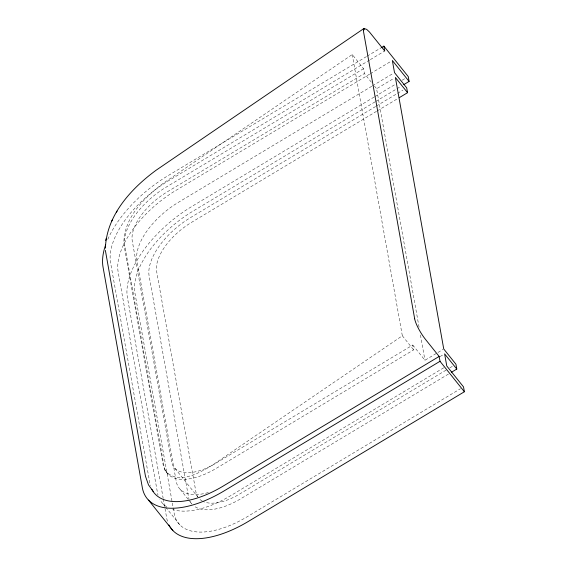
<?xml version="1.0" encoding="UTF-8"?>
<svg xmlns="http://www.w3.org/2000/svg" width="567" height="567" viewBox="0 0 567 567"><rect width="100%" height="100%" fill="white"/><g stroke="black" fill="none" stroke-linecap="round" stroke-linejoin="round"><path stroke-width="0.43" stroke-dasharray="2.83 2.13" d="M371.293 82.123L364.404 73.512L363.539 68.664L352.235 54.545L163.282 183.261C144.039 197.798 123.018 218.557 123.904 244.476L163.197 465.075L164.806 469.859L168.016 474.125M352.235 54.545L402.329 335.77L213.376 464.479C200.435 472.63 176.861 486.139 164.806 469.859M366.438 56.587L167.86 175.777A87.729 43.716 -38.7 0 0 107.191 240.777M367.196 56.133L380.84 47.94M369.578 60.074L168.725 180.632A78.735 39.229 -38.7 0 0 110.544 262.535L149.837 483.127A78.735 39.229 -38.7 0 0 150.397 485.55M370.329 59.62L384.731 50.973M363.539 68.664L166.315 187.046A56.239 28.024 -38.7 0 0 124.754 245.546L164.047 466.138A56.239 28.024 -38.7 0 0 216.41 468.271L413.634 349.889L412.769 345.041L215.545 463.416A47.238 23.538 -38.7 0 1 171.56 461.63L132.267 241.039A47.238 23.538 -38.7 0 1 167.18 191.894L364.404 73.512M369.613 74.135L176.344 190.143A78.735 39.229 -38.7 0 0 118.163 272.047L157.456 492.638A78.735 39.229 -38.7 0 0 158.016 495.069M370.371 73.682L391.591 60.945M371.775 86.262L178.499 202.27A56.239 28.024 -38.7 0 0 136.945 260.777L176.238 481.369A56.239 28.024 -38.7 0 0 209.025 492.34M372.533 85.808L393.753 73.072M419.063 327.194L376.594 88.743L393.874 78.366M374.135 97.049L192.234 206.232A87.729 43.716 -38.7 0 0 127.405 297.498L163.126 498.032M374.893 96.596L395.362 84.313M402.18 80.216L405.214 78.395M375 101.897L193.099 211.08A78.735 39.229 -38.7 0 0 134.918 292.983L174.211 513.574A78.735 39.229 -38.7 0 0 247.517 516.558L460.489 388.721M375.758 101.443L396.227 89.161M396.978 88.707L400.77 86.432M375.623 106.497L190.689 217.501A56.239 28.024 -38.7 0 0 149.128 276.001L188.428 496.593A56.239 28.024 -38.7 0 0 188.995 498.882M376.382 106.043L396.843 93.761M397.602 93.3L402.91 90.118M376.488 111.345L191.554 222.349A47.238 23.538 -38.7 0 0 156.648 271.494L195.941 492.085A47.238 23.538 -38.7 0 0 197.876 497.068M377.246 110.891L397.708 98.608M412.769 345.041L424.959 360.265L442.99 349.442M440.056 356.572L443.848 354.297M443.734 367.785L230.755 495.622A78.735 39.229 -38.7 0 1 172.737 509.57M446.073 370.131L239.919 493.871A47.238 23.538 -38.7 0 1 203 501.419M449.865 367.855L452.898 366.034M448.454 374.071L240.784 498.726A56.239 28.024 -38.7 0 1 194.063 506.048M374.468 86.092L376.594 88.743M402.329 335.77L413.634 349.889M174.898 468.342L197.642 496.763M180.207 489.356L188.152 499.286M188.683 499.945L191.859 503.921M163.005 503.822L165.167 506.529M165.713 507.203L179.767 524.759M420.459 335.026L424.959 360.265M163.282 498.903L166.698 518.089A87.729 43.716 -38.7 0 0 167.463 521.279M166.663 506.785A78.735 39.229 -38.7 0 1 159.859 499.584M191.795 503.935A56.239 28.024 -38.7 0 1 189.846 500.987M202.299 501.065A47.238 23.538 -38.7 0 1 199.272 498.797"/><path stroke-width="0.85" d="M105.405 248.133C106.525 215.347 131.069 188.598 156.223 170.15L363.915 28.506L366.672 29.364L369.471 32.021L384.731 50.973L383.866 46.125L381.598 47.486M414.675 318.803L363.504 31.518L363.915 28.506M105.717 240.507L106.206 238.445M363.376 30.249L364.333 28.414L363.362 30.115M116.462 212.228L117.05 211.115M111.557 221.399L112.309 219.996M403.803 84.611L409.105 81.428L408.247 76.573L383.866 46.125M399.225 97.701L407.56 92.69L406.695 87.842L394.512 72.619L392.35 60.492L409.105 81.428M414.668 318.796A16.89 3.834 59 0 0 425.456 339.342L439.149 356.452L223.136 486.103A78.735 39.229 -38.7 0 1 151.828 489.278M439.149 356.452L440.013 361.299L224 490.958A87.729 43.716 -38.7 0 1 142.324 487.634L103.031 267.043A87.729 43.716 -38.7 0 1 105.653 244.802M451.488 372.25L456.789 369.067L455.925 364.22L443.741 348.988L395.376 77.466L407.56 92.69M456.789 369.067L444.606 353.843L446.761 365.97L463.522 386.907L464.387 391.754L248.374 521.413A87.729 43.716 -38.7 0 1 168.916 524.943M440.013 361.299L464.387 391.754M148.511 500.094L172.885 530.549M153.203 491.398L148.483 484.849L145.471 476.23L105.377 250.43"/></g></svg>
